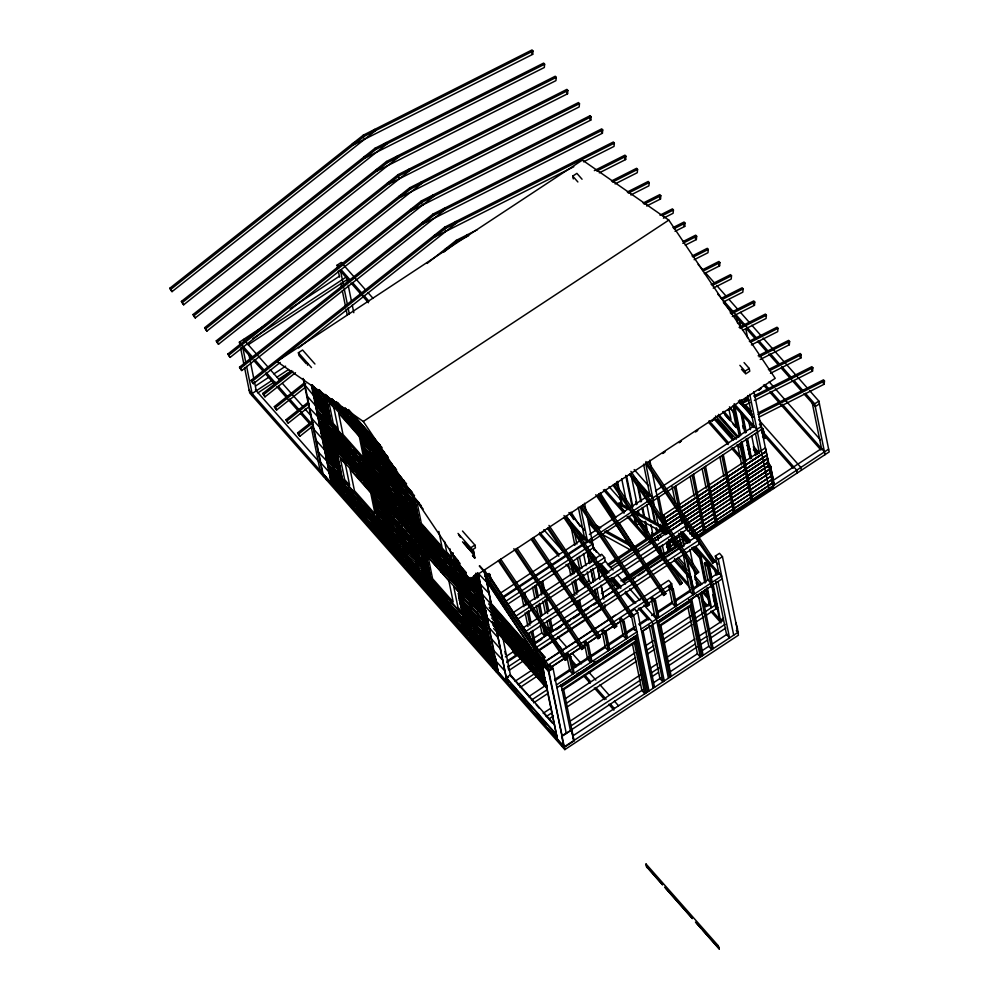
<?xml version="1.0" encoding="UTF-8"?>
<svg xmlns="http://www.w3.org/2000/svg" width="999" height="999" viewBox="0 0 999 999"><rect width="100%" height="100%" fill="white"/><g stroke="black" fill="none" stroke-linecap="round" stroke-linejoin="round"><path stroke-width="1.5" d="M356.193 141.87L352.385 143.794L353.371 144.905L532.692 54.346L533.004 51.061L532.017 49.95L363.299 135.165L169.805 288.249L171.054 290.522L172.04 291.633L375.699 130.507L374.712 129.395L372.29 131.319M383.903 144.468L386.338 142.545L387.312 143.656L183.666 304.782L182.68 303.671L181.418 301.398L374.925 148.314L543.631 63.099L544.617 64.211L544.318 67.495L364.985 158.067L364.011 156.943L366.546 155.669M394.318 158.579L397.952 155.694L398.938 156.818L195.28 317.932L194.293 316.82L193.044 314.548L386.538 161.463L555.257 76.249L556.243 77.373L555.931 80.644L376.611 171.216L375.624 170.092L378.159 168.819M389.785 181.968L387.25 183.254L388.224 184.365L567.557 93.794L567.857 90.522L566.87 89.398L398.164 174.613L204.658 327.697L205.919 329.97L206.905 331.081L410.552 169.967L409.578 168.843L405.931 171.728M421.191 182.005L422.177 183.117L218.519 344.23L217.532 343.119L216.284 340.846L409.777 187.762L578.496 102.56L579.482 103.671L579.17 106.943L399.85 197.515L398.863 196.403L402.672 194.48M589.909 117.894L590.109 115.709L421.403 200.911L227.897 353.996L229.158 356.268L230.145 357.38L433.791 196.266L432.817 195.155L430.382 197.065M414.285 207.63L410.489 209.553L411.463 210.664L590.796 120.092L591.096 116.821L590.109 115.709M425.911 220.779L422.102 222.702L423.089 223.813L602.409 133.242L602.722 129.97L601.735 128.859L433.017 214.061L239.523 367.157L240.771 369.418L241.758 370.542L445.417 209.415L444.43 208.304L442.008 210.227M280.22 362.45L253.384 383.691L252.397 382.567L251.136 380.307L444.642 227.21L613.349 142.008L614.335 143.119L614.035 146.403L583.503 161.813M599.288 172.864L625.649 159.553L625.961 156.269L624.974 155.157L594.343 170.629M611.538 180.969L636.588 168.307L637.574 169.418L637.275 172.702L615.072 183.916M627.335 192.008L648.214 181.456L649.2 182.58L648.888 185.851L630.856 194.967M646.64 206.006L660.514 199.001L660.814 195.729L659.827 194.605L643.131 203.047M659.977 215.172L672.439 208.878L673.426 209.99L673.114 213.274L663.423 218.169M675.049 231.318L684.74 226.423L685.039 223.139L684.053 222.028L672.976 227.622M685.277 245.167L696.353 239.573L696.665 236.288L695.679 235.177L683.216 241.471M692.07 256.019L707.292 248.326L708.279 249.438L707.979 252.722L694.13 259.715M704.37 273.564L719.592 265.871L719.904 262.6L718.918 261.476L702.297 269.867M711.151 284.428L730.531 274.638L731.518 275.749L731.218 279.021L713.211 288.112M721.39 298.276L742.157 287.787L743.144 288.898L742.831 292.17L723.451 301.96M732.304 316.508L754.457 305.319L754.757 302.048L753.77 300.936L730.232 312.824M739.085 327.372L765.396 314.086L766.383 315.197L766.071 318.481L742.532 330.369M749.325 341.221L777.01 327.235L777.996 328.346L777.697 331.631L751.385 344.917M760.239 359.465L789.31 344.78L789.622 341.496L788.636 340.384L758.166 355.769M770.466 373.314L800.936 357.929L801.235 354.657L800.249 353.534L768.406 369.618M754.395 400.449L812.549 371.079L812.861 367.807L811.875 366.683L753.721 396.054M759.09 417.095L824.175 384.228L824.475 380.956L823.488 379.845L758.416 412.712M327.46 404.345L312.287 387.824L312.113 385.352L313.174 389.972M312.987 391.358L312.699 387.624M314.423 398.389L314.148 394.717L319.068 400.287M315.846 405.407L375.736 472.877M316.283 408.953L315.572 401.735L330.344 418.456L330.681 422.19M317.707 415.971L317.095 412.525M482.567 607.305L485.664 610.801L319.143 422.977L318.981 420.492M326.336 401.061L326.061 397.39L330.319 418.381M327.048 404.57L326.748 400.836L323.813 397.552M321.278 433.529L320.279 426.273L336.763 444.992M327.759 408.079L327.485 404.408L312.4 387.899M322.302 438.511L322.015 434.84L336.788 451.56L337.15 455.069L322.377 438.349M328.471 411.588L328.196 407.917L313.411 391.133L315.222 401.76L329.907 418.593M323.014 442.02L322.739 438.349M329.195 415.097L328.896 411.363M323.726 445.529L323.426 441.795M339.635 465.534L324.45 449.026L324.288 446.541M330.619 422.127L330.344 418.456M325.162 452.559L324.862 448.813M341.059 472.552L325.874 456.043L325.574 452.322L340.359 469.118L340.721 472.652L325.949 455.906M326.586 459.577L325.986 456.118M328.009 466.595L327.859 464.098M329.445 473.626L329.158 469.955L354.907 499.088M330.157 477.135L329.882 473.464L356.655 503.758M330.869 480.644L330.569 476.91M331.581 484.153L331.293 480.419L353.958 506.118M339.21 465.759L338.911 462.025L326.136 447.602M339.922 469.28L339.648 465.609L337.674 463.374M341.358 476.298L341.071 472.627L326.311 455.906M342.07 479.807L341.446 476.348M385.626 465.209L361.176 437.537L361.863 440.984M362.162 444.717L361.888 441.046L370.042 450.274M364.635 446.865L362.575 444.518L363.274 448.064M363.586 451.748L363.311 448.076L381.655 468.831M401.723 494.243L363.998 451.536L364.722 455.02M365.022 458.766L364.747 455.094M413.798 521.515L436.451 547.165L363.948 465.709L363.286 462.287M364.647 469.255L364.36 465.509M433.766 549.525L437.887 554.183L365.372 472.739L364.772 469.293M366.084 476.273L365.784 472.527M367.507 483.291L367.232 479.62L381.044 495.104M379.745 448.176L379.47 444.505L379.845 448.239M380.469 451.698L380.182 448.027M372.527 495.179L372.377 492.669L378.896 524.125M373.251 498.688L372.652 495.217M373.963 502.197L373.663 498.451M382.605 462.225L380.881 451.461M374.675 505.706L374.4 502.035L388.661 518.181M375.387 509.215L375.1 505.482M376.099 512.724L375.487 509.278M374.95 519.88L374.675 516.208L446.753 597.789L450.074 614.11M376.823 516.233L376.523 512.499M433.766 588.498L448.189 604.807L375.674 523.364L375.387 519.717M389.797 497.552L389.498 493.818L374.076 476.398M404.62 487.087L404.37 484.527M400.099 548.176L399.812 544.505M400.811 551.698L400.512 547.952M401.523 555.207L401.248 551.535L394.031 543.369M402.235 558.716L401.248 551.535M402.947 562.225L402.322 558.766M415.859 508.191L415.559 504.458L381.955 466.471M403.671 565.734L403.371 562M412.425 525.874L411.838 522.415M417.282 515.209L417.008 511.538L408.853 502.322M413.861 532.892L413.574 529.22M417.994 518.718L417.707 514.985M418.718 522.24L418.419 518.493L391.945 488.586M415.284 539.922L414.298 532.742L414.647 536.251M426.648 558.416L425.574 555.194M422.727 576.498L421.74 569.318M428.072 565.434L427.36 561.925L396.815 527.41M424.15 583.516L423.876 579.857L447.564 606.655M425.586 590.546L425.312 586.875L438.698 602.022M429.795 576.198L429.495 572.464M436.026 547.315L435.739 543.656M437.45 554.345L437.15 550.599M438.873 561.363L438.586 557.629M439.597 564.872L439.298 561.138L441.146 571.94M440.309 568.381L440.01 564.647M441.021 571.903L440.746 568.231M447.04 601.46L446.753 597.789M447.752 604.969L447.127 601.51M448.464 608.478L448.189 604.807M449.6 611.763L448.526 608.541M449.887 615.496L449.612 611.825M482.617 623.339L486.7 627.959L458.703 596.89L458.416 593.244L485.989 624.45L491.583 652.609L463.698 621.465L463.399 617.757L471.59 627.072M459.403 600.424L458.816 596.965M470.766 615.334L488.124 634.989L460.127 603.908L459.827 600.199M460.839 607.454L460.551 603.783M462.262 614.472L461.963 610.726L489.56 642.007L489.91 645.516M474.463 558.079L474.163 554.345M478.284 576.111L478.134 573.613M479.008 579.632L475 574.85M479.72 583.141L479.42 579.395L476.373 575.998M480.432 586.65L480.269 584.153M481.143 590.159L480.519 586.713M481.855 593.668L454.37 562.3L454.008 558.791L466.271 572.664M482.367 596.927L482.205 594.417M483.791 603.945L483.516 600.274L459.827 573.463M485.339 611.013L484.228 603.783L475.999 594.455M485.939 614.472L485.664 610.801M488.636 603.883L548.439 671.34L564.273 746.827L547.914 728.321M471.64 600.349L487.087 617.832L486.376 614.323L467.844 593.344M487.362 621.503L487.212 618.993M486.263 628.121L485.989 624.45M490.184 610.951L543.456 670.629M490.784 614.41L543.781 674.325M487.699 635.139L487.412 631.468L459.528 600.474M491.62 617.969L544.892 677.659M492.207 621.44L545.604 681.168L545.978 684.765L493.007 624.787L546.228 684.814M489.535 641.932L488.823 638.423L481.693 630.406M489.835 645.679L430.781 578.621L425.824 554.27M493.643 628.458L546.94 688.336M490.971 648.963L490.259 645.441L469.855 622.402M491.271 652.697L463.773 621.328M494.093 654.57L491.083 650.911M496.241 665.097L496.078 662.599M497.664 672.127L497.365 668.381L471.64 639.323M542.332 667.357L542.045 663.686L526.773 646.39M544.467 677.884L544.318 675.386M546.615 688.411L546.341 684.74L523.926 659.377M738.411 632.842L736.275 630.619M719.23 948.788L718.119 945.591L646.041 864.01L646.74 867.432M314.123 394.667L313.424 395.392L304.97 385.09M314.797 398.239L329.508 415.022L326.673 411.6M483.504 600.199L317.083 412.3L316.708 408.728M319.555 422.764L326.785 430.994M322.415 436.813L321.703 433.304L487.787 621.266M495.229 657.854L328.783 470.005L328.434 466.371L339.772 479.258M337.862 458.603L337.487 455.007L324.7 440.584M340.334 469.068L325.237 452.397M355.032 419.642L354.333 416.208L382.13 447.677M395.604 468.893L355.731 423.189L356.456 426.673M400.899 482.505L414.148 497.502L418.831 522.277L365.809 462.112L365.434 458.541L374.625 468.981M367.22 479.557L366.208 476.323M368.631 486.6L367.607 483.354M376.885 516.308L397.627 539.135M376.461 526.735L376.086 523.164L393.606 543.044M377.947 519.555L342.332 478.546L342.158 479.87L327.372 462.924L327.135 460.589M342.894 496.278L378.946 537.087L374.675 516.208M388.773 490.334L388.087 486.863L386.026 484.527M390.884 500.924L390.347 498.563M392.769 511.65L392.37 507.929L392.732 511.438M410.402 515.384L412.849 525.624M410.701 515.134L411.001 518.856L419.667 528.021M416.271 507.992L362.999 448.276M413.224 529.22L412.849 525.649L422.127 536.201M416.084 543.269L415.709 539.685M423.863 579.782L423.151 576.273L439.635 594.992M395.904 534.477L429.208 572.739L428.783 568.943L424.725 564.41M435.726 543.581L435.027 540.134L393.843 493.518M430.931 579.482L430.219 575.973L420.042 564.51M465.946 572.877L453.633 558.841L453.284 555.219L458.404 561.063M454.695 562.262L481.93 593.731M472.839 555.594L474.9 557.917L473.476 550.899L458.029 533.416M462.674 614.273L466.783 618.93M478.708 575.886L476.685 573.651M481.943 593.506L481.568 589.934M483.204 600.486L482.779 596.69L449.85 559.465M486.351 614.273L319.93 426.348L319.268 423.039M488.499 624.775L487.799 621.341L481.618 614.348M329.77 473.538L495.841 661.5L495.242 657.916L485.976 647.427M497.027 668.456L496.653 664.872M542.032 663.611L541.333 660.164L489.373 601.361M313.112 391.408L313.711 394.855L328.883 411.388M327.385 462.949L324.275 446.391M326.735 400.886L312.625 385.302M338.898 462.075L323.801 445.379M377.222 516.071L377.884 519.642M389.473 493.868L388.798 490.372L390.209 497.302M393.044 511.426L393.718 514.997M411.401 518.681L411.788 522.202L483.891 603.796M427.335 561.987L374.038 502.035M438.561 557.679L437.887 554.183M439.273 561.188L366.92 479.832M461.963 610.764L461.276 607.292L477.609 625.786M479.395 579.457L475.037 575.049M463.374 617.807L462.699 614.31L490.247 645.479M495.916 661.425L487.724 652.11M316.221 405.269L330.744 422.177M365.559 471.366L364.335 465.571L374.675 477.235M368.406 485.414L365.771 472.589L368.893 476.098M484.902 607.28L484.228 603.783M337.45 455.094L322.415 438.561M328.396 466.458L464.348 620.816M428.746 569.03L375.512 509.265M430.169 576.061L376.935 516.283M453.234 555.307L460.127 563.586M474.837 557.942L472.477 555.594M481.493 590.047L470.029 577.497M496.615 664.959L330.232 476.973M365.821 462.137L361.176 437.537M403.896 483.391L403.534 479.857M473.476 550.899L473.838 554.632L465.946 545.092M719.155 948.9L695.466 922.089M425.199 586.95L424.275 583.566M484.315 569.905L551.161 669.318L548.863 671.066L562.112 736.226M550.249 670.154L551.161 669.318M498.351 560.789L565.247 660.277L567.544 658.516L500.699 559.103M567.544 658.516L565.247 660.277M513.861 548.688L581.63 649.475L583.94 647.714L517.082 548.301M583.94 647.714L581.63 649.475M531.118 539.185L598.026 638.673L600.324 636.912L533.478 537.499M600.324 636.912L598.026 638.673M547.502 528.384L614.41 627.872L616.708 626.111L548.988 525.412M616.708 626.111L614.41 627.872M563.898 517.582L630.794 617.07L633.091 615.309L566.246 515.896M633.091 615.309L630.794 617.07M580.282 506.78L647.177 606.268L649.487 604.507L582.629 505.094M649.487 604.507L647.177 606.268M595.804 494.692L663.573 595.466L665.871 593.706L599.025 494.293M665.871 593.706L663.573 595.466M613.049 485.177L679.957 584.665L682.255 582.904L615.409 483.491M682.255 582.904L679.957 584.665M629.445 474.375L696.34 573.863L698.651 572.115L630.931 471.403M698.651 572.115L696.34 573.863M645.829 463.573L712.724 563.061L715.034 561.313L648.176 461.888M715.034 561.313L712.724 563.061M172.04 291.633L170.792 289.36L364.285 136.276L533.004 51.061M183.666 304.782L182.405 302.51L375.911 149.425L544.617 64.211M195.28 317.932L194.031 315.659L387.525 162.575L556.243 77.373M206.905 331.081L205.644 328.808L399.15 175.724L567.857 90.522M218.519 344.23L217.27 341.97L410.764 188.873L579.482 103.671M230.145 357.38L228.883 355.12L422.39 202.023L591.096 116.821M241.758 370.542L240.509 368.269L434.003 215.185L602.722 129.97M253.384 383.691L252.123 381.418L445.629 228.334L614.335 143.119M452.41 224.325L456.056 221.453L457.03 222.565L298.514 347.977M295.492 372.714L264.997 396.84L262.762 393.456L290.759 371.303M427.085 263.449L456.256 240.372L477.41 229.683M264.997 396.84L263.748 394.568L292.957 371.453M443.893 252.048L457.242 241.483L468.656 235.714L467.669 234.603L464.036 237.487M304.683 387.787L276.623 409.99L275.637 408.878L274.375 406.605L303.596 383.491M276.623 409.99L275.362 407.717L305.794 383.641M308.978 406.73L288.236 423.139L287.25 422.028L286.001 419.755L307.904 402.422M288.236 423.139L286.975 420.866L308.891 403.534M313.274 425.674L299.862 436.288L298.876 435.177L297.615 432.904L312.225 421.353M299.862 436.288L298.601 434.028L313.211 422.465M486.488 581.193L532.567 650.499L485.951 579.657M490.122 576.91L536.738 647.752L534.178 643.905M337.687 267.932L337.125 265.16L341.296 262.412L365.909 290.284M239.96 344.93L239.398 342.158L266.733 324.126M290.172 308.691L339.635 276.074M252.759 338.636L346.503 276.848L347.602 282.242M248.114 344.83L347.065 279.62M306.181 363.698L298.963 355.519L298.401 352.747L302.56 350L314.947 364.023M573.289 178.896L572.727 176.124L576.885 173.376L582.055 179.221M255.682 385.901L268.694 377.322M273.901 373.888L285.614 366.171M252.123 393.544L271.653 380.669M276.86 377.235L288.574 369.518M257.892 392.882L274.812 381.718M278.721 379.145L291.745 370.567M307.23 396.178L316.096 406.206M311.738 418.344L320.604 428.384M318.032 415.884L484.115 603.858M318.344 417.295L309.066 407.53M313.998 429.433L322.864 439.46M316.258 440.522L325.112 450.549M323.139 442.07L338.224 458.578L338.574 462.087M363.299 421.478L668.818 220.105L775.212 378.321L469.692 579.695L363.299 421.478L276.885 361.476L582.405 160.102L668.818 220.105M324.563 449.088L328.821 453.346M356.868 430.457L357.555 433.978L354.333 416.208M320.766 462.699L329.633 472.727M326.71 459.627L332.929 466.108M327.372 461.638L318.094 451.885M331.88 483.816L323.014 473.788M330.282 477.185L343.981 492.12M380.582 451.735L381.256 455.044M382.729 462.275L382.33 458.553M404.133 483.441L412.137 492.707M374.8 505.756L405.681 540.134M376.223 512.774L380.619 517.182M391.346 504.62L392.257 508.004M378.134 533.841L450.212 615.421L431.793 594.368M401.648 555.257L397.839 550.387M403.072 562.275L393.094 550.412M462.5 531.031L474.887 545.042L470.716 547.789L471.278 550.561L464.06 542.382M472.327 549.875L475.449 547.814L474.887 545.042M749.213 368.419L749.774 371.191L745.616 373.938L745.054 371.166L749.213 368.419L744.055 362.575M425.711 590.596L425.312 586.875M540.609 533.528L544.78 530.781M507.155 682.192L484.602 571.328L479.682 565.746M486.925 574.837L489.011 573.463L489.985 574.575L491.233 580.681M489.985 574.575L485.826 577.322L484.84 576.211M480.044 583.054L473.663 576.048M486.863 582.405L477.584 572.652M595.616 530.756L588.736 522.964L590.122 522.04M624.787 511.538L617.894 503.733L619.28 502.822L628.596 507.954M482.505 594.555L540.634 660.339L544.805 657.592L544.617 656.668L535.377 646.216M489.11 593.493L479.832 583.741M499.825 593.518L585.489 537.05M589.385 534.49L595.866 530.207M598.463 528.496L650.374 494.28M655.569 490.859L754.208 425.849M484.765 605.644L493.631 615.671M502.784 596.853L532.629 577.185M535.227 575.474L614.397 523.289M616.995 521.578L761.051 426.623M502.447 598.176L549.313 567.282M551.91 565.571L589.672 540.684L592.619 544.03L593.381 547.727L507.455 604.358M590.097 542.42L761.625 429.395M761.738 429.945L763.124 429.033L761.063 426.698M505.394 601.523L592.619 544.03M762.299 432.717L763.686 431.805L763.124 429.033M825.037 454.657L814.697 403.846L818.855 401.099L809.577 390.584M762.524 436.213L764.997 438.274L763.998 434.528M819.43 403.871L815.259 406.618L803.908 393.768M639.735 523.214L636.6 525.274L635.052 517.657M489.273 627.809L498.139 637.849M513.136 612.624L592.557 560.277M595.167 558.566L601.673 554.27L604.62 557.617L605.382 561.313L583.241 575.899M665.621 524.175L663.723 514.872L765.384 447.877L766.37 451.598M495.879 626.76L486.6 617.007L486.451 613.96M516.096 615.971L578.583 574.775M581.193 573.064L604.62 557.617M677.472 509.79L664.435 518.381L665.384 522.152L767.057 455.057L665.421 522.115M681.38 507.217L764.797 452.247M664.71 518.606L766.27 451.423M599.837 567.432L599.275 564.66L600.661 563.748M665.459 534.765L659.552 528.071L658.99 525.299L660.376 524.388L663.324 527.734L607.429 564.572M518.144 618.806L580.644 577.609M666.046 525.449L665.159 521.903L676.885 514.16M682.092 510.726L723.8 483.241M726.41 481.518L767.032 455.144M491.533 638.898L500.399 648.925M632.629 547.127L634.015 546.216L638.935 551.785M635.189 513.261L661.788 527.909L663.174 526.985L668.094 532.554M667.17 524.55L680.207 515.959M685.414 512.524L767.519 458.366M667.357 524.612L767.707 458.454L766.096 451.348M667.394 524.8L767.744 458.653L768.506 462.137L668.106 528.309M608.416 565.696L664.31 528.846M669.193 527.197L768.456 462.175M668.069 528.121L768.418 461.963M587.012 582.305L589.085 580.931L587.237 571.803M610.277 567.607L663.573 532.467M671.203 529.857L673.813 528.134M677.359 525.886L681.518 523.139M686.85 519.542L768.955 465.384M667.569 532.654L684.415 521.303M687.025 519.605L769.13 465.472L768.231 461.875M522.664 628.184L768.993 465.459L770.379 472.415M772.002 482.779L774.063 485.114L770.316 465.571L767.232 462.075M768.843 467.257L771.315 469.318L770.316 465.571M690.172 521.341L726.66 497.29M729.27 495.566L735.776 491.271M738.386 489.56L769.892 469.193L685.177 525.024M685.139 524.837L769.842 468.981M525.624 631.53L621.49 568.344M624.075 566.633L686.263 525.649L683.304 522.315M690.883 524.85L769.08 473.314M685.888 528.533L770.566 472.49M527.672 634.365L687.012 529.345L686.263 525.649M682.654 532.917L681.268 533.828L689.148 542.744M771.902 473.339L772.901 477.072L770.416 475.024M675.961 538.661L679.869 536.088M692.894 527.497L771.178 476.048M669.43 542.894L672.227 541.283M676.186 538.923L680.044 536.138M687.911 531.193L771.278 475.999L770.379 472.452M496.041 661.076L495.242 657.916M689.884 533.628L771.99 479.52L771.091 475.924M689.922 533.841L771.99 479.532L772.702 483.029L691.907 536.288L772.539 482.979L773.513 486.713L697.876 536.563M505.369 656.917L513.161 651.785M533.916 638.099L541.708 632.966M546.903 629.545L578.046 609.015M580.644 607.305L594.917 597.889M601.41 593.618L615.684 584.203M620.879 580.781L661.113 554.27M772.714 480.706L821.802 448.351M773.263 481.231L772.689 477.21M502.647 660.014L489.697 646.241M622.202 581.293L678.096 544.443M671.053 550.024L674.962 547.452L671.053 550.037L670.142 546.403M678.87 544.88L681.48 543.156L678.908 545.079M623.176 582.405L628.383 578.983M630.981 577.272L679.083 545.566M507.03 661.113L517.407 654.27M597.877 601.236L533.678 643.556L531.193 631.368M603.071 597.814L618.643 587.549M693.918 537.937L828.633 449.138M534.153 643.506L696.078 536.775M632.842 579.183L635.451 577.472M638.049 575.749L644.542 571.465M649.75 568.044L662.749 559.477M666.645 556.905L679.645 548.339M697.826 536.376L773.413 486.538M506.655 662.462L518.381 654.732M535.302 643.581L541.808 639.285M556.131 629.845L561.338 626.423M566.545 622.989L570.454 620.416M573.064 618.693L579.57 614.41M584.777 610.976L588.686 608.403M593.893 604.969L597.789 602.397M698.376 538.136L829.195 451.91L818.855 401.099M564.148 747.439L561.6 736.026L571.615 729.944L573.876 741.033L564.148 747.439L498.301 672.165M535.814 647.702L566.908 627.21M569.492 625.499L699.038 540.122M532.567 650.499L537.062 647.502M508.316 666.658L521.328 658.079M504.907 671.103L410.801 565.197M537.862 650.536L650.561 576.261M653.159 574.55L699.787 543.806L699.288 541.346M509.065 670.354L523.389 660.913M539.01 650.624L605.406 606.855L604.907 604.395M506.406 678.496L508.491 677.122M542.532 658.041L544.617 656.668M515.047 681.268L531.967 670.117M544.979 661.538L608.778 619.492M611.388 617.769L615.284 615.197M544.517 662.212L592.37 630.669M594.954 628.97L641.52 598.276M644.105 596.565L668.681 580.369L671.64 583.716L672.389 587.412L654.283 599.35M517.994 684.615L534.915 673.463M544.88 667.257L671.64 583.716M545.904 667.732L550.074 664.984L553.021 668.331L566.283 733.478M566.458 654.183L569.418 657.529L572.802 674.15L569.842 670.816L566.458 654.183L567.844 653.271L570.804 656.605L574.188 673.239M584.24 642.469L587.187 645.804L590.571 662.437L587.624 659.09L584.24 642.469L585.626 641.545L588.573 644.892L591.957 661.525M602.01 630.744L604.969 634.09L608.354 650.724L605.394 647.377L602.01 630.744L603.396 629.832L606.356 633.179L609.74 649.812M619.792 619.03L622.739 622.377L626.123 639.01L623.164 635.664L619.792 619.03L621.178 618.119L624.125 621.465L627.509 638.086M651.173 598.351L654.12 601.685L657.504 618.319L654.557 614.972L651.173 598.351L652.559 597.427L655.519 600.774L658.903 617.407M668.943 586.625L671.902 589.972L675.287 606.605L672.327 603.259L668.943 586.625L670.329 585.714L673.289 589.06L676.673 605.694M686.725 574.912L689.672 578.259L693.056 594.892L690.109 591.545L686.725 574.912L688.111 574L691.071 577.347L694.442 593.968M704.495 563.199L707.454 566.545L710.838 583.166L707.879 579.832L704.495 563.199L705.881 562.287L708.84 565.621L712.225 582.255M719.03 574.238L715.334 556.056L719.492 553.309L722.452 556.655L738.423 635.189L564.835 749.6L249.725 392.969L244.555 367.557M520.054 687.449L536.975 676.298M551.298 666.857L563.011 659.14M569.517 654.845L579.932 647.976M582.542 646.266L596.865 636.825M604.67 631.68L618.993 622.24M550.811 667.544L602.547 633.441M605.132 631.743L631.006 614.697M636.176 611.276L651.698 601.048M548.439 671.34L553.021 668.331M569.418 657.529L570.804 656.605M587.187 645.804L588.573 644.892M604.969 634.09L606.356 633.179M622.739 622.377L624.125 621.465M633.566 615.234L637.737 612.487L634.79 609.153L630.619 611.888L633.566 615.234L648.988 690.996M654.12 601.685L655.519 600.774M671.902 589.972L673.289 589.06M689.672 578.259L691.071 577.347M707.454 566.545L708.84 565.621M733.703 635.164L718.281 559.403L722.452 556.655M528.608 696.665L545.454 685.564M554.52 679.582L570.067 669.342M572.652 667.632L634.84 626.648M638.723 624.088L647.789 618.106M651.673 615.546L654.27 613.836M656.855 612.137L672.402 601.885M674.999 600.174L690.546 589.934M693.131 588.224L698.313 584.815M554.757 680.756L570.342 670.479M572.939 668.768L588.536 658.491M591.133 656.78L605.419 647.364M608.016 645.654L623.613 635.376M626.211 633.666L634.003 628.521L636.95 631.868L556.406 684.952M639.397 624.962L649.275 618.456M657.28 613.174L672.639 603.059M675.199 601.373L690.559 591.246M693.119 589.56L708.478 579.432M711.038 577.747L718.718 572.689M531.568 700.012L547.115 689.76M641.121 629.12L721.665 576.036L695.516 546.428M533.616 702.846L547.864 693.456M642.432 631.131L648.9 626.86M690.359 599.537L696.84 595.267M556.98 687.724L637.524 634.64M641.683 631.892L722.227 578.808M562.075 689.597L635.676 641.083M659.29 625.524L691.233 604.482M562.262 690.521L635.876 642.007M659.477 626.448L691.42 605.406M543.244 713.224L551.023 708.104M565.272 698.713L635.227 652.609M645.591 645.779L653.358 640.646M662.424 634.677L690.921 615.884M693.518 614.185L701.286 609.053M703.883 607.355L710.364 603.084M546.203 716.57L551.386 713.161M565.634 703.758L635.589 657.654M647.24 649.974L653.721 645.704M662.787 639.722L691.296 620.941M695.179 618.381L715.908 604.72L716.658 608.416L706.293 615.247M549.537 718.556L553.434 715.996M566.383 707.454L636.338 661.35M646.703 654.52L654.47 649.4M663.536 643.418L692.045 624.637M695.928 622.077L703.696 616.957M723.526 618.056L720.404 620.117L712.961 583.566M570.516 720.891L640.471 674.787M649.537 668.806L657.305 663.686M666.383 657.704L694.879 638.923M698.763 636.363L706.543 631.243M709.128 629.532L723.376 620.142M570.879 725.948L640.834 679.832M651.198 673.001L658.965 667.881M668.031 661.9L695.242 643.968M700.424 640.559L706.905 636.288M709.49 634.577L725.037 624.338M557.38 739.035L541.545 663.548L548.863 671.066L485.439 576.748M570.342 730.494L640.284 684.39M651.947 676.698L658.428 672.427M668.793 665.596L697.29 646.815M701.173 644.255L707.654 639.984M710.239 638.274L725.786 628.034M561.9 736.35L571.615 729.944M572.976 735.801L642.931 689.697M653.296 682.866L661.063 677.747M670.142 671.765L697.339 653.833M701.223 651.273L709.003 646.153M711.588 644.442L727.135 634.203M565.072 746.303L737.861 632.417M646.803 867.469L646.041 864.01M437.525 233.928L433.728 235.851L434.702 236.963L573.788 166.721M596.728 171.041L625.961 156.269M447.877 247.727L445.342 249.001L446.328 250.112M612.524 182.08L637.574 169.418M628.321 193.119L649.2 182.58M644.118 204.158L660.814 195.729M662.349 215.584L673.426 209.99M673.963 228.734L685.039 223.139M682.816 243.281L696.665 236.288M693.044 257.13L708.279 249.438M703.284 270.991L719.904 262.6M712.137 285.539L731.518 275.749M722.364 299.388L743.144 288.898M731.218 313.936L754.757 302.048M740.072 328.484L766.383 315.197M750.311 342.332L777.996 328.346M759.153 356.88L789.622 341.496M769.392 370.741L801.235 354.657M741.258 402.347L748.176 398.851M742.245 403.471L749.163 399.975M754.707 397.177L812.861 367.807M743.318 406.044L750.249 402.547M758.016 414.523L824.475 380.956M612.887 651.985L614.098 651.385L613.723 649.537M593.543 661.238L595.117 663.698L596.316 663.099L595.941 661.251M337.874 458.803L323.089 441.858M363.311 462.287L435.427 543.856M414.523 501.223L361.526 441.046M414.66 536.463L438.686 563.049M763.773 438.249L762.786 435.127M425.599 555.194L372.615 495.017M484.602 607.517L318.506 419.33L318.144 415.809L339.772 440.284M490.871 614.472L543.843 674.437M488.499 638.711L460.914 607.292M494.905 658.141L494.517 654.345L491.121 651.123M543.131 670.916L542.744 667.12L489.41 607.454M738.286 632.767L737.299 629.645M557.042 739.248L504.045 679.07M381.243 455.269L366.171 437.562M737.637 629.233L735.876 622.627M635.252 511.613L663.174 526.985M617.894 503.733L628.533 509.602M631.43 515.197L635.426 517.395M639.422 519.592L666.021 534.24M595.441 524.975L600.761 527.909M606.081 530.831L628.696 543.281M588.736 522.964L594.055 525.886M596.715 527.36L599.375 528.821M604.695 531.743L631.293 546.391M602.272 534.415L630.207 549.8M531.718 53.222L532.692 54.346M566.57 92.682L567.557 93.794M589.81 118.981L590.796 120.092M601.435 132.13L602.409 133.242M624.675 158.429L625.649 159.553M659.527 197.889L660.514 199.001M683.753 225.299L684.74 226.423M695.366 238.461L696.353 239.573M718.606 264.76L719.592 265.871M753.471 304.208L754.457 305.319M788.323 343.668L789.31 344.78M799.949 356.818L800.936 357.929M811.563 369.967L812.549 371.079M823.188 383.117L824.175 384.228M698.126 264.46L703.296 270.292M705.356 272.627L714.635 283.142M716.708 285.477L725.986 295.991M729.083 299.488L737.337 308.841M740.434 312.337L749.725 322.852M751.785 325.187L761.076 335.701M763.136 338.037L807.504 388.249M717.694 294.068L721.827 298.738M723.888 301.074L756.905 338.436M758.978 340.784L768.256 351.286M770.329 353.621L779.607 364.136M781.68 366.471L791.995 378.146M794.055 380.482L803.346 390.996M805.406 393.331L814.697 403.846M723.426 302.672L731.68 312.013M734.777 315.522L744.055 326.036M746.128 328.371L755.406 338.873M757.479 341.208L766.757 351.723M768.818 354.058L778.109 364.573M781.206 368.069L801.847 391.433M769.143 381.805L773.251 386.451M775.299 388.773L820.429 439.847M764.972 384.553L769.08 389.198M771.128 391.521L780.356 401.973M782.417 404.283L824.475 451.885M763.486 385.002L767.594 389.647M769.642 391.97L820.928 450.012M572.727 176.124L577.884 181.968M739.884 365.322L745.054 371.166M741.483 369.268L744.58 372.764M741.27 400L743.318 402.322M745.379 404.645L751.535 411.625M758.728 419.767L800.861 467.445L801.423 470.217M739.834 400.249L752.197 414.235M739.797 402.172L753.171 417.357M759.365 424.313L761.475 426.66L760.426 423.551M738.361 400.924L752.796 417.282M739.872 403.047L740.858 404.17M751.485 416.208L752.472 417.32M762.786 431.818L796.69 470.192L797.264 472.964M761.738 432.342L763.798 434.665L763.473 431.943M763.348 434.59L793.144 468.319M734.19 403.671L756.892 429.37M741.121 412.587L743.219 415.122M733.716 405.282L753.321 427.472M729.457 406.83L735.701 414.635L729.632 407.767M766.133 451.411L664.422 518.294M723.838 411.401L731.056 419.568L728.883 408.916M737.824 427.21L735.838 424.95L733.054 411.288M722.714 411.663L738.923 430.007M753.845 446.928L758.99 452.759M753.633 447.065L758.79 452.897M768.056 463.374L770.117 465.709M724.912 414.897L729.969 420.629M733.016 424.063L736.051 427.51M753.283 446.915L758.428 452.747M767.707 463.236L770.791 466.733M767.494 463.374L770.579 466.87M769.255 466.983L771.315 469.318M753.396 449.775L757.517 454.445M746.977 445.504L750.062 449.001M769.63 471.141L772.102 473.201L771.103 469.455M770.316 472.165L772.364 474.488M718.543 414.385L738.798 437.3M718.706 415.309L737.949 437.1M717.906 415.584L737.474 437.724M747.764 449.375L749.824 451.71M715.609 415.971L736.201 439.273M748.551 453.259L750.611 455.594M716.807 419.568L732.255 437.05M714.335 417.52L733.903 439.66M714.273 419.18L732.841 440.209M736.975 444.88L739.035 447.215M709.065 420.766L728.683 442.957M732.804 447.627L741.058 456.968M708.603 422.365L728.209 444.555M731.305 448.064L740.596 458.566M363.299 135.165L364.285 136.276M374.925 148.314L375.911 149.425M386.538 161.463L387.525 162.575M398.164 174.613L399.15 175.724M409.777 187.762L410.764 188.873M421.403 200.911L422.39 202.023M433.017 214.061L434.003 215.185M444.642 227.21L445.629 228.334M456.256 240.372L457.242 241.483M363.798 138.037L364.785 139.148M398.651 177.485L399.637 178.596M421.89 203.784L422.877 204.907M445.129 230.095L446.116 231.206M715.334 556.056L718.281 559.403M634.178 469.555L648.626 485.901M685.551 527.697L694.63 537.974M698.676 542.544L702.709 547.115M709.765 555.107L717.831 564.235M634.14 476.973L652.709 497.989M682.404 531.593L690.471 540.721M637.799 483.241L649.15 496.091M680.943 532.08L690.022 542.357M694.055 546.915L718.293 574.35M693.081 547.202L699.974 555.007M687.737 543.294L681.817 536.575L686.912 543.081M691.67 547.714L700.699 558.678L691.845 548.651M665.297 529.957L668.256 533.304M672.19 537.762L676.136 542.22M661.788 527.909L666.708 533.478M658.99 525.299L666.87 534.215M670.804 538.673L676.71 545.367M670.379 540.334L676.286 547.015M666.882 544.542L672.027 550.362M678.209 557.355L685.414 565.521M694.68 576.011L701.885 584.165M666.558 546.89L669.655 550.387M676.86 558.541L687.162 570.192M695.391 579.52L700.549 585.339M704.67 590.009L707.754 593.506M713.935 600.499L717.02 603.995M682.005 566.508L684.065 568.831M674.487 558.553L687.874 573.701M696.116 583.029L698.164 585.364M703.321 591.183L707.442 595.854M714.647 604.008L717.732 607.504M609.09 486.663L620.429 499.512M639.785 521.416L640.771 522.527L640.147 519.48M642.107 524.038L646.228 528.708M654.482 538.049L656.555 540.384M674.088 560.239L687.487 575.399M701.922 591.733L709.14 599.899M715.321 606.905L717.382 609.24M604.919 489.41L624.525 511.6M628.646 516.271L648.251 538.461M650.324 540.796L652.384 543.131M659.602 551.311L662.699 554.807M669.917 562.986L688.473 583.978M702.909 600.312L708.066 606.156M712.187 610.814L721.465 621.316M603.421 489.847L624.05 513.211M627.147 516.708L646.753 538.898M648.826 541.233L650.886 543.568M656.043 549.413L661.201 555.244M668.418 563.424L690.072 587.924M696.253 594.917L699.35 598.426M702.447 601.922L706.568 606.593M710.689 611.251L721.003 622.926M568.918 512.574L584.39 530.094M367.957 292.595L373.089 298.401M566.808 517.657L587.449 541.021M592.482 546.715L600.736 556.043M604.857 560.714L613.099 570.054M617.22 574.712L625.474 584.053M629.595 588.723L639.909 600.387M644.03 605.057L656.393 619.055L668.431 678.184M570.466 523.938L583.891 539.123M337.125 265.16L339.173 267.482M341.221 269.805L350.462 280.257M352.51 282.58L361.738 293.019M363.798 295.342L368.918 301.149M589.348 550.624L596.565 558.791M600.686 563.461L608.94 572.802M613.061 577.459L621.303 586.8M625.424 591.458L635.739 603.134M639.86 607.804L652.235 621.803L664.26 680.931M339.735 270.254L348.976 280.707M351.024 283.029L368.456 302.759M593.006 556.905L595.067 559.228M599.188 563.898L607.442 573.239M611.563 577.897L620.841 588.399M624.962 593.069L634.24 603.571M638.361 608.241L648.676 619.904M599.275 564.66L607.155 573.576M611.088 578.034L617.981 585.839L618.543 588.611L609.677 578.571M601.81 569.655L605.744 574.113M543.818 529.682L563.424 551.873M573.738 563.548L578.896 569.393M588.186 579.907L591.283 583.404M539.647 532.43L559.253 554.62M572.664 569.805L574.737 572.14M579.895 577.984L587.112 586.151M539.185 534.04L558.791 556.231M566.008 564.398L570.142 569.068M578.396 578.421L585.614 586.588M590.771 592.432L593.868 595.928M580.606 612.612L577.659 609.278L576.723 604.707M557.717 636.937L566.995 647.439M572.152 653.271L581.43 663.773M588.648 671.94L595.854 680.107M599.987 684.777L609.265 695.279M614.41 701.111L618.543 705.781M554.582 640.846L562.824 650.187M571.078 659.515L576.223 665.346M584.477 674.687L590.659 681.693M595.816 687.524L606.131 699.188M610.252 703.858L614.373 708.516M298.401 352.747L311.513 367.595M348.576 409.553L379.92 445.017M553.084 641.296L555.144 643.618M570.604 661.126L575.761 666.957M584.015 676.286L590.197 683.291M594.318 687.961L604.632 699.625M608.753 704.295L613.91 710.127M345.392 408.079L353.646 417.42M368.094 433.766L370.154 436.101M373.251 439.61L377.385 444.28M379.445 446.615L384.603 452.46M345.179 408.391L375.636 443.032M377.098 444.53L387.999 457.005M344.817 408.391L379.845 448.039M463.536 542.757L473.838 554.42M344.855 408.603L387.687 457.217M462.537 541.795L473.876 554.62M337.65 402.585L339.71 404.92M341.77 407.242L347.952 414.235M350.012 416.571L386.65 458.191M388.711 460.527L391.795 464.023M336.301 401.623L396.603 469.867M332.192 399.101L349.687 418.918M353.808 423.576L364.111 435.227M331.83 399.101L396.628 472.19M398.688 474.525L401.785 478.022M331.868 399.313L406.581 483.866M479.27 566.021L484.19 571.603M326.723 395.616L337.025 407.28M339.086 409.602L374.088 449.225M376.148 451.56L412.487 492.682M325.337 394.455L381.98 458.566M325.374 394.667L414.535 495.716M328.671 399.9L325.637 396.466L330.894 422.327L385.602 484.203M346.903 420.542L348.926 422.827M353.996 428.559L357.03 432.005M319.168 389.585L324.088 395.154M415.272 498.551L419.318 503.146M387.662 467.52L390.721 470.979M394.792 475.586L398.863 480.207M318.843 389.81L421.403 506.031M357.592 433.966L421.428 506.231M423.164 509.028L416.97 502.035L421.316 523.351L441.933 546.69L438.836 531.456M315.934 388.636L319.88 393.094M372.078 452.584L402.634 487.175M404.67 489.485L407.729 492.944M411.813 497.552L414.86 501.011L415.159 504.632L362.237 444.555M312.35 387.687L327.135 404.42M368.718 451.473L379.92 464.16M476.323 573.638L478.384 575.973M476.373 573.851L478.671 575.973L478.958 578.296M313.074 391.208L327.884 408.129M386.75 474.587L389.797 478.046M392.857 481.506L416.296 508.029L416.583 511.65L363.673 451.585M362.962 448.076L415.946 508.041M321.029 402.522L326.948 409.203M313.786 394.717L328.571 411.451M403.758 496.553L406.818 500.012M474.026 576.048L480.157 582.979M534.54 645.978L544.805 657.592M317.807 401.573L323.713 408.254M314.498 398.226L329.283 414.96M367.794 458.553L379.008 471.241M381.044 473.538L411.613 508.129M413.648 510.439L417.719 515.047L364.423 455.307M473.726 578.396L477.809 583.016M364.385 455.094L417.382 515.072M458.054 561.076L452.934 555.282L452.697 552.947M472.34 577.247L480.519 586.5M472.39 577.447L480.556 586.7M378.696 473.588L388.886 485.127M471.366 578.446L479.545 587.687M365.097 458.603L418.119 518.768M379.845 477.534L383.966 482.205M462.525 571.103L410.002 511.675L410.364 515.184M464.585 573.438L482.092 593.256M387.662 486.525L390.746 490.022M424.587 529.008L454.97 563.399L452.797 552.747M492.132 607.18L511.488 629.083M513.523 631.393L523.713 642.931M321.865 414.622L350.699 447.252M352.759 449.587L355.856 453.084M358.941 456.58L407.942 512.187M410.002 514.51L441.608 550.149M443.668 552.472L446.765 555.968M316.358 408.791L482.492 596.965M317.432 412.3L327.734 423.963M331.855 428.621L359.652 460.089M362.737 463.586L366.858 468.244M368.918 470.579L372.015 474.075M422.764 531.518L433.054 543.169M435.114 545.504L451.598 564.148M453.658 566.47L456.743 569.967M492.844 610.689L495.904 614.148M497.939 616.458L526.461 648.738M530.544 653.358L541.745 666.033M376.735 479.57L379.82 483.066M382.917 486.563L409.69 516.858M489.435 607.23L542.42 667.207M494.58 615.359L497.639 618.818M501.71 623.426L512.912 636.113M514.947 638.411L543.481 670.704L543.831 674.213M341.833 442.619L344.917 446.116M346.978 448.451L383.628 490.072M385.077 491.57L397.015 505.219M399.076 507.554L436.825 550.886L436.451 547.165M437.899 551.336L460.551 576.985M463.636 580.481L473.938 592.132M317.794 415.809L389.885 497.415M320.929 421.653L349.75 454.283M351.81 456.618L354.907 460.114M357.992 463.611L379.62 488.086M388.886 498.576L390.946 500.911L391.296 504.42M424.188 538.536L440.671 557.18M442.732 559.515L445.816 563.011M448.901 566.508L470.529 590.983M473.613 594.48L483.916 606.131M493.256 616.558L507.517 632.704M511.588 637.312L522.802 649.999M524.837 652.31L544.193 674.213M371.978 479.595L393.606 504.07M396.69 507.567L406.993 519.218M409.053 521.553L429.645 544.855M523.476 652.297L525.449 654.532M399.538 512.487L401.511 514.71M329.87 434.49L356.643 464.797M358.703 467.12L364.885 474.113M366.945 476.448L389.598 502.085M414.61 530.394L416.67 532.717M420.791 537.387L455.794 577.01M457.854 579.345L480.507 604.982M496.003 622.377L524.537 654.657M526.573 656.967L532.679 663.885M535.739 667.344L544.905 677.722M319.218 422.839L403.584 518.069M405.644 520.404L408.741 523.901M410.801 526.223L485.314 610.826M322.34 427.497L324.4 429.832M328.534 434.503L331.631 438.012M359.49 469.542L362.587 473.051M451.323 573.488L453.384 575.824M480.357 606.343L483.316 609.69M515.272 645.854L510.464 640.421L509.715 636.725M524.55 656.355L518.369 649.362L514.897 632.305M543.106 677.359L545.167 679.695M243.556 339.41L268.182 367.27M270.23 369.593L280.482 381.193M282.542 383.516L303.047 406.743M305.107 409.066L311.251 416.034M499.775 629.345L504.87 635.114M506.905 637.424L536.451 670.853M539.51 674.313L544.605 680.082M339.86 448.489L366.633 478.796M383.104 497.44L457.542 581.68M461.663 586.351L465.784 591.008M319.805 426.773L368.306 481.655M439.51 562.237L486.975 615.958M495.217 625.299L545.729 682.467M496.103 627.722L516.57 650.886M519.305 653.983L523.738 658.99M525.786 661.313L547.277 685.639M321.004 429.857L353.958 467.157M356.019 469.48L376.611 492.794M380.731 497.452L391.034 509.103M440.746 565.384L444.867 570.042M446.928 572.377L467.52 595.679M496.416 628.246L501.51 634.015M503.546 636.313L506.605 639.772M510.676 644.392L521.89 657.067M370.005 485.464L390.597 508.778M394.717 513.436L428.696 551.898M431.793 555.394L440.022 564.71L367.632 483.341M320.654 429.857L486.775 618.031M501.785 636.288L503.833 638.598M509.977 645.554L512.025 647.864M515.097 651.348L519.18 655.981M521.228 658.291L531.468 669.879M526.535 665.009L496.865 631.418L506.88 680.806M528.583 667.32L547.002 688.174M322.752 434.54L325.836 438.037M328.933 441.533L363.936 481.156M365.996 483.479L401.61 523.938M404.707 527.435L454.857 584.04M456.905 586.376L478.533 610.851M321.366 433.366L393.456 514.96M415.359 539.76L487.462 621.353M239.398 342.158L252.722 357.242M254.782 359.565L264.011 370.017M266.059 372.34L276.323 383.941M278.371 386.263L287.6 396.715M289.648 399.038L311.188 423.414M343.144 459.552L346.178 462.987M350.237 467.582L353.271 471.016M356.318 474.45L361.376 480.182M363.399 482.48L372.515 492.794M425.512 552.747L428.546 556.181M457.929 589.422L459.952 591.72M322.078 436.875L488.199 625.062M242.008 347.24L251.236 357.692M253.296 360.015L263.549 371.628M265.597 373.951L274.825 384.39M276.885 386.713L298.426 411.101M300.474 413.424L309.702 423.863M311.763 426.186L313.811 428.509M383.866 510.052L373.339 498.738L426.348 558.691M386.925 513.511L422.589 553.871M373.326 498.526L426.323 558.503M459.128 596.753L480.569 621.028M458.766 596.753L486.351 627.971M390.696 520.491L393.756 523.951M459.49 600.262L487.1 631.68M407.717 542.445L418.918 555.132M420.954 557.43L428.084 565.509L428.446 569.018L375.474 509.053M330.781 455.569L333.741 458.916M324.525 448.888L339.31 465.621M374.75 505.544L427.772 565.709M464.647 608.403L467.707 611.863M460.202 603.783L487.787 635.002M376.848 510.214L382.954 517.132M384.99 519.43L416.583 555.182M418.618 557.492L420.654 559.79M382.654 519.492L392.844 531.018M376.186 512.562L429.208 572.739M461.625 610.801L489.248 642.207M399.675 541.446L402.722 544.905M406.805 549.512L418.007 562.2M462.949 613.036L457.967 607.404L453.646 586.151L458.628 591.795L460.164 599.375M336.863 470.566L341.795 476.136M376.898 516.083L429.895 576.061M326.661 459.415L341.471 476.348M573.876 741.033L571.328 729.607M331.855 467.594L397.752 542.182M422.764 570.479L463.361 616.233M473.626 629.382L476.685 632.842M479.757 636.313L490.984 649.025L491.346 652.534M463.061 617.819L490.671 649.238M341.833 481.593L344.93 485.089M348.014 488.586L369.642 513.061M372.727 516.558L383.628 529.045M385.09 530.544L419.667 569.83M422.452 572.827L460.551 615.946M328.097 466.446L400.187 548.039M422.09 572.827L464.323 620.629M469.455 626.435L471.528 628.783M467.445 624.313L470.529 627.809M169.805 288.249L170.792 289.36M181.418 301.398L182.405 302.51M193.044 314.548L194.031 315.659M204.658 327.697L205.644 328.808M216.284 340.846L217.27 341.97M227.897 353.996L228.883 355.12M239.523 367.157L240.509 368.269M251.136 380.307L252.123 381.418M262.762 393.456L263.748 394.568M274.375 406.605L275.362 407.717M286.001 419.755L286.975 420.866M297.615 432.904L298.601 434.028M356.968 501.423L379.62 527.06M381.68 529.383L383.741 531.718M385.801 534.053L391.983 541.046M442.732 598.488L444.792 600.811M448.913 605.481L470.529 629.944M473.626 633.441L483.916 645.104M554.457 724.7L510.389 674.824L506.218 677.572L556.443 734.415M395.666 545.367L406.993 558.191M409.053 560.526L431.705 586.163M510.576 675.749L533.129 701.273M536.201 704.745L539.273 708.229M543.369 712.874L552.597 723.313M358.716 506.093L364.885 513.086M366.945 515.422L389.598 541.058M391.658 543.394L393.718 545.716M449.625 608.99L455.794 615.983M457.854 618.306L480.519 643.955M482.567 646.278L485.664 649.775M329.52 473.464L403.596 557.042M405.656 559.365L408.741 562.862M255.394 389.785L319.255 462.062M346.041 494.455L366.633 517.769M370.754 522.427L381.044 534.078M383.104 536.413L413.574 571.041M415.634 573.376L418.718 576.873M421.815 580.369L457.542 620.654M461.663 625.324L490.497 657.954M492.557 660.277L495.641 663.773M377.222 530.457L449.3 612.037M356.019 508.454L376.611 531.768M380.731 536.426L391.034 548.076M440.759 604.358L443.843 607.854M446.928 611.351L467.532 634.652M505.731 677.871L556.668 735.526L556.905 737.861M390.609 547.739L378.246 533.766L378.609 537.275M394.717 552.41L428.708 590.871M330.944 480.482L497.365 668.418L497.989 672.04L331.68 484.215L328.221 465.796M249.163 390.197L335.689 488.124M337.6 490.272L340.834 493.956M381.006 539.41L401.61 562.737M405.731 567.395L416.034 579.058M418.094 581.381L435.277 600.836M436.638 602.372L440.759 607.03M442.807 609.365L445.904 612.862M447.964 615.197L469.592 639.672M473.713 644.343L507.717 682.816M509.777 685.152L532.455 710.826M535.551 714.322L545.854 725.986M331.668 483.991L403.758 565.596M425.661 590.384L497.752 671.977M662.474 884.59L647.027 867.107L662.524 884.802M665.571 888.086L692.344 918.381M696.453 923.051L700.574 927.709M702.634 930.044L719.168 948.7L718.119 945.591M664.572 887.124L692.382 918.593M636.163 553.608L631.243 548.039L617.307 526.086M606.992 572.839L599.612 563.386M666.77 528.983L667.482 532.479M670.429 546.69L668.731 539.448L670.853 549.887M645.928 461.513L713.648 562.225M630.406 473.613L697.252 573.026M614.023 484.415L680.868 583.828M597.627 495.217L664.485 594.63M581.243 506.006L648.101 605.431M563.985 515.521L631.705 616.233M548.476 527.609L615.322 627.022M532.08 538.411L598.938 637.824M515.696 549.213L582.554 648.626M499.313 560.014L566.158 659.427M458.616 534.665L460.352 537.25M483.791 572.102L549.775 670.229M489.797 577.16L514.547 614.385M516.258 616.945L520.516 623.364M522.227 625.936L526.498 632.355M528.196 634.914L532.467 641.333M600.174 492.919L615.746 517.457M619.03 522.627L637.874 552.347M598.788 493.831L609.44 510.626M611.088 513.211L614.36 518.381M607.467 510.576L610.751 515.746M571.016 512.137L580.032 526.348M593.144 547.015L596.428 552.185M569.63 513.049L573.726 519.517M763.686 431.805L763.211 430.644L764.585 438.549M773.476 481.093L774.475 484.84M666.57 528.846L667.282 532.342M762.075 431.618L763.061 434.715M739.997 400.262L740.659 402.322M663.723 514.872L664.622 518.431M812.299 403.271L821.515 448.539M745.754 328.621L747.589 337.674M739.435 320.804L740.659 326.835M753.933 391.596L773.651 488.523M736.488 317.457L737.712 323.489M749.762 394.343L769.48 491.271M747.739 395.554L754.22 427.447M755.456 433.516L759.477 453.259M748.9 422.04L750.461 429.657M751.698 435.751L755.719 455.544M739.897 400.374L740.359 402.647M742.881 415.646L746.29 432.405M747.527 438.499L751.56 458.291M741.895 414.535L745.616 432.804M746.852 438.898L750.886 458.703M740.521 411.376L744.854 432.704M746.103 438.798L750.124 458.591M742.632 425.499L743.256 428.546M734.802 406.506L740.696 435.452M741.932 441.546L745.966 461.338M733.815 405.394L740.022 435.851M741.258 441.945L745.291 461.75L744.305 460.639L740.896 443.881M741.071 442.944L752.534 499.3M733.141 405.806L739.347 436.263M739.685 443.856L751.148 500.212M737.649 445.079L741.683 464.885M723.288 454.657L734.764 511.013M721.902 455.569L733.366 511.938M719.879 456.805L723.913 476.598M705.519 466.371L716.982 522.727M704.133 467.295L715.596 523.651M702.097 468.519L706.131 488.311M716.32 572.115L716.945 575.162M718.069 581.555L729.532 637.911L726.573 634.565L715.734 581.256M714.959 570.154L715.896 574.725M693.568 474.25L705.044 530.606M692.182 475.162L703.646 531.518M708.94 563.761L711.725 577.472M707.954 562.649L710.739 576.348M712.599 585.489L719.417 619.005M690.159 476.386L694.193 496.191M706.593 560.676L707.517 565.247M711.55 585.052L716.196 607.904M710.651 584.365L711.263 587.35M712.737 594.592L714.297 602.297M700.561 554.283L706.143 581.705M707.379 587.799L711.413 607.592M699.587 553.171L705.581 582.629M706.705 588.199L710.439 606.543M699.725 557.604L704.894 583.004M706.106 588.985L709.452 605.431M701.673 592.357L713.149 648.713M700.287 593.269L711.75 649.625L708.803 646.278L698.264 594.492M689.884 549.363L692.931 564.31M693.543 567.295L697.19 585.227M694.68 576.635L695.292 579.632M675.799 485.964L680.756 510.339M681.992 516.421L682.929 520.991M674.412 486.875L678.746 508.204M679.982 514.298L681.543 521.915M682.991 538.648L684.203 544.63M685.726 552.11L686.325 555.094M687.237 559.577L693.019 587.974M672.077 486.575L675.486 503.334M680.868 531.992L683.828 546.503M685.651 555.469L689.909 576.398M678.845 533.216L681.643 546.928M683.191 554.545L687.836 577.397M691.683 598.938L703.146 655.294M690.297 599.862L701.76 656.218M688.698 599.475L689.26 602.247M690.034 606.318L700.374 657.13L697.414 653.783L687.986 607.454M658.853 497.127L663.811 521.503M664.435 524.55L665.671 530.644M667.844 541.296L669.08 547.39M649.775 460.239L651.323 467.832M652.247 472.39L661.513 517.957M662.424 522.415L663.686 528.583M666.458 542.22L668.319 551.361M645.604 462.987L654.57 507.03M655.494 511.588L658.279 525.249M660.127 534.365L660.751 537.4M662.3 545.004L664.148 554.108M643.581 464.198L650.074 496.091M650.961 500.499L651.61 503.683M652.21 506.58L655.631 523.426M656.543 527.909L657.492 532.542M658.091 535.526L658.728 538.623M660.264 546.191L661.5 552.285M651.223 505.469L654.632 522.227M655.868 528.321L656.805 532.892M657.417 535.939L658.353 540.509M659.59 546.603L660.826 552.697M643.456 488.049L644.392 492.619M646.865 504.807L650.274 521.565M650.898 524.612L653.071 535.277M651.773 532.629L652.384 535.676M637.737 483.179L641.458 501.461M642.707 507.554L644.555 516.695M645.491 521.266L647.664 531.918M637.374 485.114L640.784 501.873M642.032 507.967L643.88 517.095M644.817 521.665L646.678 530.806M647.602 535.377L648.226 538.424M631.168 475.312L637.05 504.245M638.286 510.339L639.223 514.91M635.751 501.61L636.375 504.657M660.863 625.536L671.203 676.348M658.353 620.903L669.817 677.272M626.685 476.535L632.891 506.993M625.699 475.412L632.205 507.405M634.065 516.545L635.614 524.163M621.69 478.658L626.336 501.498M626.96 504.545L627.572 507.592M651.41 625.486L662.874 681.842L659.914 678.496L649.075 625.187M624.737 497.34L625.349 500.387M617.519 481.393L619.38 490.534M620.317 495.104L622.165 504.245M616.845 481.805L618.081 487.899M619.018 492.47L621.49 504.657M643.069 630.981L654.545 687.337M637.737 612.487L653.146 688.249M636.126 635.551L647.602 691.907M631.543 616.445L634.315 630.082M634.74 636.475L646.203 692.831M634.477 642.931L644.817 693.743L641.87 690.396L632.442 644.068M616.995 584.715L617.557 587.487M603.209 569.118L603.771 571.89M602.222 568.006L602.784 570.779M584.502 503.259L586.363 512.375M586.975 515.409L594.08 550.337M597.789 568.568L599.65 577.684M601.186 585.277L603.658 597.427M591.62 538.274L592.182 541.046M597.04 565.709L599.825 579.408M601.061 585.501L603.846 599.188M589.672 540.684L590.172 543.156M580.644 507.529L587.762 542.457M590.397 556.281L591.633 562.375M592.869 568.456L595.342 580.631M596.89 588.249L599.375 600.411M578.309 507.217L585.114 540.634M587.275 551.261L589.747 563.411M590.983 569.492L593.456 581.643M595.004 589.235L596.241 595.304M587.125 551.423L589.61 563.598M590.846 569.68L593.319 581.855M594.867 589.46L596.415 597.077M579.183 532.23L580.419 538.324M583.516 553.533L585.988 565.709M576.873 544.105L574.4 531.93L571.44 528.596L574.85 545.329M579.345 556.281L581.83 568.456M583.066 574.55L583.691 577.584M577.322 557.504L579.807 569.68M581.356 577.285L581.967 580.332M594.73 661.85L595.117 663.698M572.39 564.485L574.25 573.626M575.486 579.72L577.971 591.895M579.52 599.512L581.693 610.177M570.379 562.35L572.864 574.537M574.1 580.631L576.898 594.343M578.134 600.436L579.37 606.53M585.626 641.545L586.238 644.58M568.356 563.573L570.841 575.761M572.077 581.855L574.862 595.566M578.171 672.976L578.546 674.824L577.335 675.424L576.96 673.576M542.607 580.656L544.467 589.797M546.328 598.938L548.813 611.126M550.362 618.743L552.834 630.918M563.661 689.61L574 740.421M541.221 581.568L543.706 593.756M544.942 599.85L547.727 613.561M548.963 619.655L551.448 631.843L548.488 628.496L546.94 620.879M561.138 684.977L570.479 730.881M540.122 587.375L541.67 594.979M542.919 601.073L545.392 613.261M535.939 585.052L538.424 597.24M539.66 603.334L542.145 615.521M544.005 624.65L546.166 635.314M534.552 585.963L537.037 598.151M538.274 604.245L540.759 616.433M542.619 625.574L544.78 636.238L541.833 632.891L540.284 625.274M532.529 587.187L535.014 599.375M536.251 605.469L538.424 616.133M564.273 746.827L564.835 749.6M561.326 743.493L561.888 746.265M543.868 659.815L545.604 668.343M541.333 660.164L543.818 672.364M545.666 681.455L547.027 688.161M547.352 689.71L557.08 737.537M540.447 659.415L540.634 660.339M539.41 661.138L542.594 676.773M553.671 731.992L554.433 735.689M524.837 592.37L525.761 596.94M528.558 610.651L531.031 622.839M532.579 630.456L535.064 642.644M538.136 658.603L541.608 675.661M539.71 670.666L540.459 674.362M524.375 597.864L525.924 605.469M527.16 611.563L529.957 625.274M536.75 667.332L537.512 671.028M521.416 594.517L523.901 606.705M525.137 612.799L527.934 626.498M529.17 632.592L530.407 638.686M527.497 646.565L530.968 663.623M531.543 666.395L531.918 668.244M542.32 719.13L543.069 722.826M526.223 644.03L529.982 662.512M539.36 715.784L540.109 719.48M525.699 655.769L526.198 658.229M522.752 652.422L523.251 654.882M515.884 633.416L519.355 650.474M527.684 702.572L528.184 705.032M515.272 652.222L515.896 655.269L512.949 651.922L512.325 648.875M512.924 641.296L513.424 643.768M524.725 699.225L525.474 702.921M503.971 618.843L507.729 637.325M502.984 617.732L506.743 636.213M514.085 687.187L514.847 690.883M500.474 626.261L501.223 629.957M502.809 637.599L510.714 676.46M504.87 651.435L505.482 654.42M507.867 666.146L508.516 669.367M511.138 683.84L511.888 687.537M497.764 624.15L498.264 626.61M484.602 571.328L493.581 615.434M494.193 618.443L495.129 623.064M478.533 574.987L480.132 582.892M480.257 583.466L482.554 594.767M483.479 599.338L486.014 611.8M487.45 618.856L493.956 650.836M495.479 658.304L496.128 661.5M496.328 662.462L498.014 670.779M483.516 600.274L483.978 602.547M486.376 614.323L487.075 617.732M487.799 621.341L488.499 624.762M477.859 574.038L497.877 672.439M475.886 573.164L495.029 667.295M495.342 668.818L495.904 671.59M474.163 575.874L481.58 612.312M482.192 615.359L483.741 622.951M489.298 650.287L492.082 663.96M492.395 665.471L492.957 668.244M477.185 611.5L478.434 617.594M469.617 597.489L471.778 608.154M477.36 635.564L480.457 650.799M468.631 596.378L471.103 608.553M476.373 634.452L479.782 651.211M469.118 602.36L470.042 606.93M461.538 588.349L464.023 600.536M469.293 626.435L472.39 641.658M460.551 587.237L463.037 599.425M468.306 625.312L471.715 642.07M459.565 586.126L462.2 598.95M467.32 624.2L470.417 639.435M449.837 548.601L451.685 557.704L446.703 552.06L444.543 541.446M458.416 593.244L461.026 606.056M461.276 607.292L464.11 621.241M435.027 540.134L439.061 559.977M428.234 557.367L432.567 578.683L453.196 602.022L448.851 580.706L368.956 490.259L368.656 486.65L369.131 488.923M414.56 498.926L419.518 523.276M425.674 553.621L431.868 584.078M432.792 588.648L434.652 597.789M424.687 552.497L432.117 589.06M432.742 592.107L433.678 596.678M423.701 551.386L424.937 557.479M425.562 560.526L432.067 592.507M411.775 536.713L418.893 571.74M419.518 574.787L420.142 577.834M409.553 529.507L416.67 564.535M418.531 573.676L419.155 576.723M419.767 579.77L420.704 584.34M400.686 519.48L407.817 554.507M409.677 563.648L411.226 571.266M399.588 525.274L402.997 542.02M403.933 546.59L404.857 551.161M406.718 560.302L407.642 564.872M398.301 522.627L399.225 527.197M399.85 530.244L402.01 540.909M402.634 543.956L405.107 556.143M405.731 559.19L407.904 569.855M348.214 285.289L351.311 300.524M352.247 305.082L353.796 312.699M340.647 271.278L343.431 284.99M344.056 288.037L347.465 304.782M348.077 307.829L349.313 313.923M338.311 270.979L339.548 277.073M340.784 283.167L341.72 287.737M342.332 290.784L345.429 306.019M346.054 309.066L347.29 315.147M386.775 509.59L390.809 529.395M391.421 532.442L394.205 546.153M394.83 549.2L395.766 553.771M385.789 508.479L387.025 514.572M387.649 517.619L394.155 549.6M373.114 488.274L378.072 512.637M379.308 518.731L380.856 526.348M382.105 532.442L384.265 543.106M372.752 490.197L377.709 514.572M378.321 517.619L379.87 525.237M380.806 529.807L382.667 538.948M379.82 528.683L381.68 537.824M364.123 464.348L362.949 458.553L363.299 462.062M348.226 484.303L348.851 487.35M335.689 445.916L344.992 491.608M345.916 496.178L346.541 499.225M334.715 444.805L344.006 490.497M344.93 495.067L345.554 498.114M333.728 443.693L340.846 478.721M341.471 481.768L344.568 497.002M327.422 436.551L336.713 482.255M337.65 486.825L338.274 489.872M326.436 435.439L337.287 488.748M315.572 401.735L316.034 404.021M311.913 384.777L312.525 387.812M311.863 385.414L320.754 428.621M320.891 429.77L323.913 444.143M311.451 385.689L331.468 484.09M325.974 477.122L326.536 479.895M303.858 379.62L309.203 405.869M309.727 408.479L318.231 450.224M318.506 451.61L321.178 464.722M321.616 466.858L323.589 476.548M303.147 378.434L322.602 474.05M311.164 426.673L320.067 470.442M248.913 354.57L253.833 378.721M254.445 381.743L256.281 390.796M242.345 345.492L245.979 363.361M246.591 366.371L252.685 396.316M240.572 347.939L243.943 364.548M430.781 578.621L430.944 579.545M493.818 650.898L494.168 654.407M488.124 634.989L488.486 638.498M486.7 627.959L487.062 631.468M426.66 558.491L427.023 562M425.349 552.634L425.586 554.969M414.148 497.502L414.51 501.011M393.806 514.947L394.155 518.456M377.535 530.244L377.884 533.753M356.468 426.735L356.83 430.244M355.045 419.717L355.407 423.226M307.392 362.924L307.63 365.272M450.611 618.98L450.324 615.347L450.661 618.905M663.623 452.672L662.712 453.509L665.009 451.76L663.623 452.672M680.007 441.87L679.095 442.707L681.405 440.959L680.007 441.87M696.403 431.068L695.479 431.905L697.789 430.157L696.403 431.068M712.786 420.267L711.875 421.103L714.173 419.355L712.786 420.267M729.17 409.465L728.259 410.314L730.556 408.554L729.17 409.465M745.554 398.663L744.642 399.513L746.952 397.752L745.554 398.663M759.727 389.335L758.803 390.172L761.113 388.411L759.727 389.335M674.25 543.943L670.154 546.478L674.25 543.956M680.756 539.647L676.847 542.22L680.756 539.66M634.128 637.2L560.526 685.714L561.513 686.825L635.114 638.324L634.128 637.2M689.685 600.586L657.742 621.64L658.728 622.752L690.671 601.71L689.685 600.586M676.997 608.216L675.786 608.816L676.161 610.664L677.372 610.064L676.997 608.216M637.549 552.697L634.59 549.35L637.549 552.697M333.891 407.804L328.908 402.16L333.229 423.414L338.211 429.046L333.891 407.804M359.29 436.513L338.661 413.174L343.007 434.503L363.624 457.829L359.29 436.513M345.329 464.011L340.347 458.379L344.667 479.62L349.65 485.264L345.329 464.011M370.716 492.719L350.1 469.393L354.445 490.709L375.062 514.048L370.716 492.719"/></g></svg>
